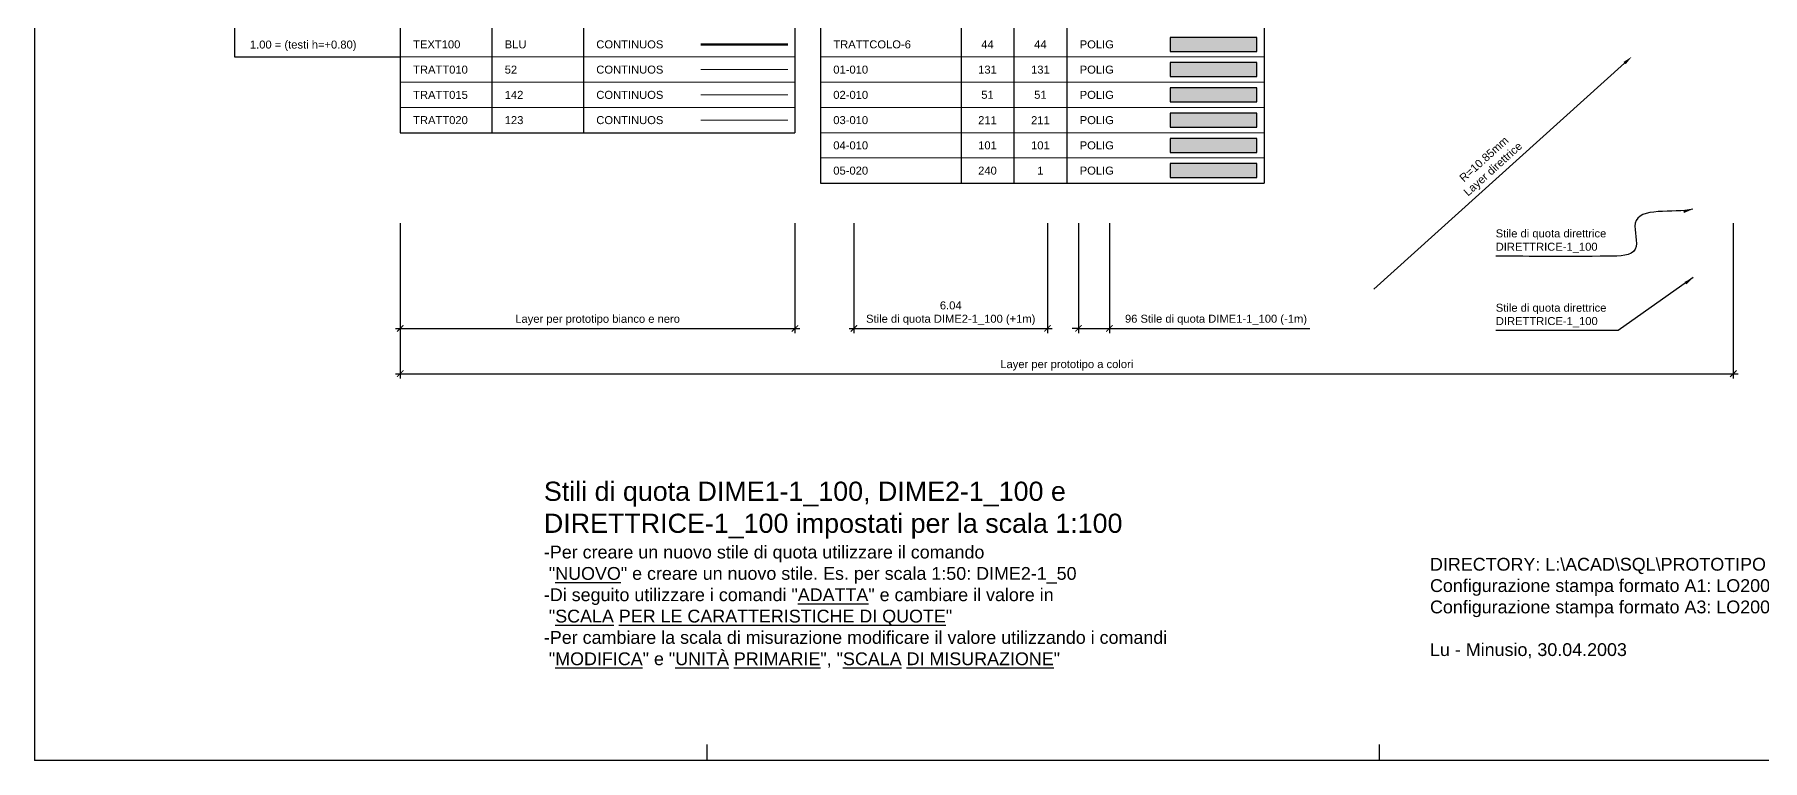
# Model space of a CAD drawing. Header units: millimetres. Extents: x -229 to 63875, y -200 to 109542.
# Drawn here: x 366 to 420, y 84.7 to 107.4 of the extents above; entities that cross this region are included whole.
import ezdxf
from ezdxf.enums import TextEntityAlignment as Align

# ---------------------------------------------------------------- set-up
doc = ezdxf.new("R2010")
doc.units = ezdxf.units.MM
for name, color, linetype, lineweight in [('01-010', 131, 'Continuous', 9), ('02-010', 51, 'Continuous', 9), ('03-010', 211, 'Continuous', 9), ('04-010', 101, 'Continuous', 9), ('05-020', 240, 'Continuous', 20), ('DIRETTRICE', 6, 'Continuous', 18), ('LINE018', 6, 'Continuous', 18), ('LINE025', 7, 'Continuous', 25), ('TEXT025', 7, 'Continuous', 25), ('TEXT100', 5, 'Continuous', 80), ('TRATT010', 52, 'Continuous', 9), ('TRATT015', 142, 'Continuous', 15), ('TRATT020', 123, 'Continuous', 20)]:
    doc.layers.add(name, color=color, linetype=linetype, lineweight=lineweight)
for name, color, linetype in [('DIME', 6, 'Continuous'), ('TEXT035', 1, 'Continuous'), ('TEXT070', 4, 'Continuous'), ('TRATTCOLO-6', 44, 'Continuous')]:
    doc.layers.add(name, color=color, linetype=linetype)
doc.styles.add('ARIAL', font='arial.ttf')
doc.dimstyles.new('DIME1-1_100', dxfattribs={"dimtxt": 0.25, "dimasz": 0.2, "dimexe": 0.15, "dimexo": 0.5, "dimgap": 0.1, "dimtad": 1, "dimdec": 0, "dimlfac": 100, "dimzin": 4, "dimdsep": 46, "dimtxsty": 'ARIAL', "dimblk1": 'ARCHTICK', "dimblk2": 'ARCHTICK', "dimsah": 1, "dimcen": 0.09, "dimdle": 0.15, "dimclrd": 6, "dimclre": 6, "dimclrt": 1, "dimaunit": 2, "dimadec": 0, "dimazin": 0, "dimtfac": 1, "dimtdec": 0, "dimtmove": 0, "dimatfit": 1, "dimldrblk": 'ARCHTICK', "dimfxl": 1, "dimtolj": 1, "dimtzin": 0, "dimarcsym": 0})
doc.dimstyles.new('DIME2-1_100', dxfattribs={"dimtxt": 0.25, "dimasz": 0.2, "dimexe": 0.15, "dimexo": 0.5, "dimgap": 0.1, "dimtad": 1, "dimzin": 0, "dimdsep": 46, "dimtxsty": 'ARIAL', "dimblk1": 'ARCHTICK', "dimblk2": 'ARCHTICK', "dimsah": 1, "dimcen": 0.09, "dimdle": 0.15, "dimclrd": 6, "dimclre": 6, "dimclrt": 1, "dimaunit": 2, "dimadec": 0, "dimazin": 0, "dimtfac": 1, "dimtmove": 0, "dimatfit": 1, "dimldrblk": 'ARCHTICK', "dimfxl": 1, "dimtolj": 1, "dimtzin": 0, "dimarcsym": 0})
doc.dimstyles.new('DIRETTRICE-1_100', dxfattribs={"dimtxt": 0.25, "dimasz": 0.3, "dimexe": 0, "dimexo": 0.5, "dimgap": 0.1, "dimtad": 1, "dimzin": 0, "dimdsep": 46, "dimtxsty": 'ARIAL', "dimcen": 0.09, "dimclrd": 6, "dimclre": 6, "dimclrt": 1, "dimaunit": 2, "dimadec": 0, "dimazin": 0, "dimtfac": 1, "dimtmove": 0, "dimatfit": 1, "dimfxl": 1, "dimtolj": 1, "dimtzin": 0, "dimarcsym": 0})

# ---------------------------------------------------------------- blocks, each defined once
blk = doc.blocks.new('_ARCHTICK')
at = {"color": 0, "linetype": 'ByBlock', "const_width": 0.15}
blk.add_lwpolyline([(-0.5, -0.5), (0.5, 0.5)], dxfattribs=at)
blk = doc.blocks.new('*D44')
at = {"layer": 'Defpoints', "color": 0, "transparency": 16777216}
for p in [(377.445, 101.978), (389.774, 101.978), (389.774, 98.195)]:
    blk.add_point(p, dxfattribs=at)
at = {"layer": 'DIME', "color": 6, "lineweight": -2, "transparency": 16777216}
for p, q in [((377.445, 101.478), (377.445, 98.045)), ((389.774, 101.478), (389.774, 98.045)), ((377.295, 98.195), (389.924, 98.195))]:
    blk.add_line(p, q, dxfattribs=at)
at = {"layer": 'DIME', "color": 6, "lineweight": -2, "transparency": 16777216, "xscale": 0.2, "yscale": 0.2, "zscale": 0.2, "rotation": 180}
blk.add_blockref('_ARCHTICK', (377.445, 98.195), dxfattribs=at)
at = {"layer": 'DIME', "color": 6, "lineweight": -2, "transparency": 16777216, "xscale": 0.2, "yscale": 0.2, "zscale": 0.2}
blk.add_blockref('_ARCHTICK', (389.774, 98.195), dxfattribs=at)
at = {"layer": 'DIME', "color": 1, "transparency": 16777216, "insert": (383.609, 98.456), "char_height": 0.25, "attachment_point": 5, "style": 'ARIAL'}
blk.add_mtext('\\A1;{\\fArial|b0|i0|c0|p32;Layer per prototipo bianco e nero}', dxfattribs=at)
blk = doc.blocks.new('*D45')
at = {"layer": 'Defpoints', "color": 0, "transparency": 16777216}
for p in [(398.633, 101.978), (399.596, 101.978), (399.596, 98.195)]:
    blk.add_point(p, dxfattribs=at)
at = {"layer": 'DIME', "color": 6, "lineweight": -2, "transparency": 16777216}
for p, q in [((398.633, 101.478), (398.633, 98.045)), ((399.596, 101.478), (399.596, 98.045)), ((398.633, 98.195), (398.433, 98.195)), ((398.633, 98.195), (399.596, 98.195)), ((399.596, 98.195), (405.856, 98.195))]:
    blk.add_line(p, q, dxfattribs=at)
at = {"layer": 'DIME', "color": 6, "lineweight": -2, "transparency": 16777216, "xscale": 0.2, "yscale": 0.2, "zscale": 0.2}
blk.add_blockref('_ARCHTICK', (398.633, 98.195), dxfattribs=at)
at = {"layer": 'DIME', "color": 6, "lineweight": -2, "transparency": 16777216, "xscale": 0.2, "yscale": 0.2, "zscale": 0.2, "rotation": 180}
blk.add_blockref('_ARCHTICK', (399.596, 98.195), dxfattribs=at)
at = {"layer": 'DIME', "color": 1, "transparency": 16777216, "insert": (402.926, 98.459), "char_height": 0.25, "attachment_point": 5, "style": 'ARIAL'}
blk.add_mtext('\\A1;96 {\\fArial|b0|i0|c0|p32;Stile di quota DIME1-1_100 (-1m)}', dxfattribs=at)
blk = doc.blocks.new('*D46')
at = {"layer": 'Defpoints', "color": 0, "transparency": 16777216}
for p in [(391.617, 101.978), (397.662, 101.978), (397.662, 98.195)]:
    blk.add_point(p, dxfattribs=at)
at = {"layer": 'DIME', "color": 6, "lineweight": -2, "transparency": 16777216}
for p, q in [((391.617, 101.478), (391.617, 98.045)), ((397.662, 101.478), (397.662, 98.045)), ((391.467, 98.195), (397.812, 98.195))]:
    blk.add_line(p, q, dxfattribs=at)
at = {"layer": 'DIME', "color": 6, "lineweight": -2, "transparency": 16777216, "xscale": 0.2, "yscale": 0.2, "zscale": 0.2, "rotation": 180}
blk.add_blockref('_ARCHTICK', (391.617, 98.195), dxfattribs=at)
at = {"layer": 'DIME', "color": 6, "lineweight": -2, "transparency": 16777216, "xscale": 0.2, "yscale": 0.2, "zscale": 0.2}
blk.add_blockref('_ARCHTICK', (397.662, 98.195), dxfattribs=at)
at = {"layer": 'DIME', "color": 1, "transparency": 16777216, "insert": (394.64, 98.667), "char_height": 0.25, "attachment_point": 5, "style": 'ARIAL'}
blk.add_mtext('\\A1;6.04 \\PStile di quota DIME2-1_100 (+1m)', dxfattribs=at)
blk = doc.blocks.new('*D47')
at = {"layer": 'Defpoints', "color": 0, "transparency": 16777216}
for p in [(415.914, 106.685), (407.857, 99.422)]:
    blk.add_point(p, dxfattribs=at)
at = {"layer": 'DIRETTRICE', "color": 6, "lineweight": -2, "transparency": 16777216}
blk.add_line((407.857, 99.422), (415.692, 106.485), dxfattribs=at)
at = {"layer": 'DIRETTRICE', "color": 6, "transparency": 16777216}
blk.add_solid([(415.658, 106.522), (415.725, 106.447), (415.914, 106.685)], dxfattribs=at)
at = {"layer": 'DIRETTRICE', "color": 1, "transparency": 16777216, "insert": (411.459, 103.303), "char_height": 0.25, "attachment_point": 5, "rotation": 42.0343, "style": 'ARIAL'}
blk.add_mtext('\\A1;R=10.85mm \\PLayer direttrice', dxfattribs=at)
blk = doc.blocks.new('*D48')
at = {"layer": 'Defpoints', "color": 0, "transparency": 16777216}
for p in [(377.445, 101.978), (419.086, 101.978), (419.086, 96.779)]:
    blk.add_point(p, dxfattribs=at)
at = {"layer": 'DIME', "color": 6, "lineweight": -2, "transparency": 16777216}
for p, q in [((377.445, 101.478), (377.445, 96.629)), ((419.086, 101.478), (419.086, 96.629)), ((377.295, 96.779), (419.236, 96.779))]:
    blk.add_line(p, q, dxfattribs=at)
at = {"layer": 'DIME', "color": 6, "lineweight": -2, "transparency": 16777216, "xscale": 0.2, "yscale": 0.2, "zscale": 0.2, "rotation": 180}
blk.add_blockref('_ARCHTICK', (377.445, 96.779), dxfattribs=at)
at = {"layer": 'DIME', "color": 6, "lineweight": -2, "transparency": 16777216, "xscale": 0.2, "yscale": 0.2, "zscale": 0.2}
blk.add_blockref('_ARCHTICK', (419.086, 96.779), dxfattribs=at)
at = {"layer": 'DIME', "color": 1, "transparency": 16777216, "insert": (398.265, 97.041), "char_height": 0.25, "attachment_point": 5, "style": 'ARIAL'}
blk.add_mtext('\\A1;{\\fArial|b0|i0|c0|p32;Layer per prototipo a colori}', dxfattribs=at)

msp = doc.modelspace()

# ---------------------------------------------------------------- hatches: boundary and pattern name
at = {"layer": '01-010'}
msp.add_hatch(color=256, dxfattribs=at).paths.add_polyline_path([(401.49061, 106.50009), (401.49061, 106.06214), (404.20661, 106.06214), (404.20661, 106.50009)])
at = {"layer": '02-010'}
msp.add_hatch(color=256, dxfattribs=at).paths.add_polyline_path([(401.49061, 105.71107), (401.49061, 105.27312), (404.20661, 105.27312), (404.20661, 105.71107)])
at = {"layer": '03-010'}
msp.add_hatch(color=256, dxfattribs=at).paths.add_polyline_path([(401.49061, 104.92205), (401.49061, 104.48411), (404.20661, 104.48411), (404.20661, 104.92205)])
at = {"layer": '04-010'}
msp.add_hatch(color=256, dxfattribs=at).paths.add_polyline_path([(401.49061, 104.13304), (401.49061, 103.69509), (404.20661, 103.69509), (404.20661, 104.13304)])
at = {"layer": '05-020'}
msp.add_hatch(color=256, dxfattribs=at).paths.add_polyline_path([(401.49061, 103.34402), (401.49061, 102.90607), (404.20661, 102.90607), (404.20661, 103.34402)])
at = {"layer": 'TRATTCOLO-6'}
msp.add_hatch(color=256, dxfattribs=at).paths.add_polyline_path([(401.49061, 107.2891), (401.49061, 106.85116), (404.20661, 106.85116), (404.20661, 107.2891)])

# ---------------------------------------------------------------- linework, layer by layer
at = {"layer": 'LINE018'}
for p, q in [((377.44459, 106.67585), (389.77424, 106.67585)), ((390.56928, 106.67585), (404.43023, 106.67585)), ((390.56928, 106.67585), (404.43023, 106.67585)), ((377.44459, 105.88684), (389.77424, 105.88684)), ((390.56928, 105.88684), (404.43023, 105.88684)), ((390.56928, 105.88684), (404.43023, 105.88684)), ((377.44459, 105.09782), (389.77424, 105.09782)), ((390.56928, 105.09782), (404.43023, 105.09782)), ((390.56928, 105.09782), (404.43023, 105.09782)), ((390.56928, 104.3088), (404.43023, 104.3088)), ((390.56928, 104.3088), (404.43023, 104.3088)), ((390.56928, 103.51979), (404.43023, 103.51979))]:
    msp.add_line(p, q, dxfattribs=at)
at = {"layer": 'LINE025'}
for p, q in [((366.02026, 144.09276), (366.02026, 84.69276)), ((380.30521, 128.76831), (380.30521, 104.3088)), ((383.16583, 128.76831), (383.16583, 104.3088)), ((389.77424, 128.76831), (389.77424, 104.3088)), ((390.56928, 128.76831), (390.56928, 106.67585)), ((394.9612, 128.76831), (394.9612, 106.67585)), ((398.26718, 128.76831), (398.26718, 106.67585)), ((404.43023, 128.76831), (404.43023, 102.73077)), ((396.61419, 128.32747), (396.61419, 106.67585)), ((372.2633, 111.40995), (372.2633, 106.67585)), ((377.44459, 111.40995), (377.44459, 106.67585)), ((372.2633, 106.67585), (377.44459, 106.67585)), ((377.44459, 106.67585), (377.44459, 104.3088)), ((390.56928, 106.67585), (390.56928, 102.73077)), ((394.9612, 106.67585), (394.9612, 102.73077)), ((396.61419, 106.67585), (396.61419, 102.73077)), ((398.26718, 106.67585), (398.26718, 102.73077)), ((377.44459, 104.3088), (389.77424, 104.3088)), ((390.56928, 102.73077), (404.43023, 102.73077)), ((387.02026, 85.19276), (387.02026, 84.69276)), ((408.02026, 85.19276), (408.02026, 84.69276)), ((429.02026, 84.69276), (366.02026, 84.69276))]:
    msp.add_line(p, q, dxfattribs=at)
at = {"layer": 'LINE025', "flags": 128}
for points in [[(401.49021, 106.85139), (404.20621, 106.85139), (404.20621, 107.28933), (401.49021, 107.28933)], [(401.49021, 106.06237), (404.20621, 106.06237), (404.20621, 106.50032), (401.49021, 106.50032)], [(401.49021, 105.27335), (404.20621, 105.27335), (404.20621, 105.7113), (401.49021, 105.7113)], [(401.49021, 104.48434), (404.20621, 104.48434), (404.20621, 104.92228), (401.49021, 104.92228)], [(401.49021, 103.69532), (404.20621, 103.69532), (404.20621, 104.13327), (401.49021, 104.13327)], [(401.49021, 102.9063), (404.20621, 102.9063), (404.20621, 103.34425), (401.49021, 103.34425)]]:
    msp.add_lwpolyline(points, close=True, dxfattribs=at)
at = {"layer": 'TEXT100'}
msp.add_line((386.83422, 107.07036), (389.55022, 107.07036), dxfattribs=at)
at = {"layer": 'TRATT010'}
msp.add_line((386.83422, 106.28134), (389.55022, 106.28134), dxfattribs=at)
at = {"layer": 'TRATT015'}
msp.add_line((386.83422, 105.49233), (389.55022, 105.49233), dxfattribs=at)
at = {"layer": 'TRATT020'}
msp.add_line((386.83422, 104.70331), (389.55022, 104.70331), dxfattribs=at)

# ---------------------------------------------------------------- texts
at = {"layer": 'DIRETTRICE', "color": 1, "char_height": 0.25, "attachment_point": 7, "style": 'ARIAL'}
for insert in [(411.66332, 100.54933), (411.66737, 98.22637)]:
    msp.add_mtext('Stile di quota direttrice\\PDIRETTRICE-1_100', dxfattribs=dict(at, insert=insert))
at = {"layer": 'TEXT025', "style": 'ARIAL'}
msp.add_text('1.00 = (testi h=+0.80)', height=0.25, dxfattribs=at).set_placement((376.07684, 106.93901), align=Align.RIGHT)
for s, p in [('TEXT100', (377.8466, 107.07036)), ('BLU', (380.70722, 107.07036)), ('CONTINUOS', (383.56783, 107.07036)), ('TRATTCOLO-6', (390.97129, 107.07036)), ('POLIG', (398.66919, 107.07036)), ('TRATT010', (377.8466, 106.28134)), ('52', (380.70722, 106.28134)), ('CONTINUOS', (383.56783, 106.28134)), ('01-010', (390.97129, 106.28134)), ('POLIG', (398.66919, 106.28134)), ('TRATT015', (377.8466, 105.49233)), ('142', (380.70722, 105.49233)), ('CONTINUOS', (383.56783, 105.49233)), ('02-010', (390.97129, 105.49233)), ('POLIG', (398.66919, 105.49233)), ('TRATT020', (377.8466, 104.70331)), ('123', (380.70722, 104.70331)), ('CONTINUOS', (383.56783, 104.70331)), ('03-010', (390.97129, 104.70331)), ('POLIG', (398.66919, 104.70331)), ('04-010', (390.97129, 103.91429)), ('POLIG', (398.66919, 103.91429)), ('05-020', (390.97129, 103.12528)), ('POLIG', (398.66919, 103.12528))]:
    msp.add_text(s, height=0.25, dxfattribs=at).set_placement(p, align=Align.MIDDLE_LEFT)
for s, p in [('44', (395.7877, 107.07036)), ('44', (397.44069, 107.07036)), ('131', (395.7877, 106.28134)), ('131', (397.44069, 106.28134)), ('51', (395.7877, 105.49233)), ('51', (397.44069, 105.49233)), ('211', (395.7877, 104.70331)), ('211', (397.44069, 104.70331)), ('101', (395.7877, 103.91429)), ('101', (397.44069, 103.91429)), ('240', (395.7877, 103.12528)), ('1', (397.44069, 103.12528))]:
    msp.add_text(s, height=0.25, dxfattribs=at).set_placement(p, align=Align.MIDDLE)
at = {"layer": 'TEXT035', "insert": (409.61135, 91.02353), "char_height": 0.4, "attachment_point": 1, "style": 'ARIAL'}
msp.add_mtext('DIRECTORY: L:\\\\ACAD\\\\SQL\\\\PROTOTIPO LOMBARDI 2004 ARIAL.dwg\\PConfigurazione stampa formato A1: LO2004-A1.CTB\\PConfigurazione stampa formato A3: LO2004-A3.CTB \\P\\PLu - Minusio, 30.04.2003', dxfattribs=at)
at = {"layer": 'TEXT070', "insert": (381.93111, 93.40487), "char_height": 0.6, "attachment_point": 1, "style": 'ARIAL'}
msp.add_mtext('Stili di quota DIME1-1_100, DIME2-1_100 e\\PDIRETTRICE-1_100 impostati per la scala 1:100\\P{\\H0.6667x;\\C3;-Per creare un nuovo stile di quota utilizzare il comando\\P "\\LNUOVO\\l" e creare un nuovo stile. Es. per scala 1:50: DIME2-1_50\\P-Di seguito utilizzare i comandi "\\LADATTA\\l" e cambiare il valore in\\P "\\LSCALA PER LE CARATTERISTICHE DI QUOTE\\l"\\P-Per cambiare la scala di misurazione modificare il valore utilizzando i comandi\\P "\\LMODIFICA\\l" e "\\LUNITÀ PRIMARIE\\l", "\\LSCALA DI MISURAZIONE\\l"}', dxfattribs=at)

# ---------------------------------------------------------------- dimensions: what is measured, and where the dimension line sits
at = {"layer": 'DIME'}
for base, p1, p2, text, dimstyle, picture, middle in [((389.77424, 98.19465), (377.44459, 101.97837), (389.77424, 101.97837), '{\\fArial|b0|i0|c0|p32;Layer per prototipo bianco e nero}', 'DIME2-1_100', '*D44', (383.60942, 98.4564)), ((419.08622, 96.77924), (377.44459, 101.97837), (419.08622, 101.97837), '{\\fArial|b0|i0|c0|p32;Layer per prototipo a colori}', 'DIME2-1_100', '*D48', (398.26541, 97.04099)), ((397.66227, 98.19465), (391.61736, 101.97837), (397.66227, 101.97837), '<> \\PStile di quota DIME2-1_100 (+1m)', 'DIME2-1_100', '*D46', (394.63981, 98.66738)), ((399.59568, 98.19465), (398.63274, 101.97837), (399.59568, 101.97837), '<> {\\fArial|b0|i0|c0|p32;Stile di quota DIME1-1_100 (-1m)}', 'DIME1-1_100', '*D45', (402.926, 98.45853))]:
    dim = msp.add_linear_dim(base=base, p1=p1, p2=p2, text=text, dimstyle=dimstyle, dxfattribs=at)
    dim.commit()
    dim.dimension.update_dxf_attribs({"geometry": picture, "text_midpoint": middle})
at = {"layer": 'DIRETTRICE'}
dim = msp.add_radius_dim(center=(407.8574, 99.42216), mpoint=(415.91435, 106.68541), text='<>m \\PLayer direttrice', dimstyle='DIRETTRICE-1_100', override={"dimpost": 'R=<>m'}, dxfattribs=at)
dim.commit()
dim.dimension.update_dxf_attribs({"geometry": '*D47', "text_midpoint": (411.45937, 103.30288)})

# ---------------------------------------------------------------- leaders
at = {"layer": 'DIRETTRICE', "path_type": 1, "annotation_type": 0, "has_hookline": 1, "hookline_direction": 1, "text_width": 3.42531}
msp.add_leader([(417.82318, 101.91931), (416.02234, 101.47811), (416.02234, 100.67011), (415.18862, 100.44933)], dimstyle='DIRETTRICE-1_100', override={"dimgap": 0.1, "dimtad": 1}, dxfattribs=at)
at = {"layer": 'DIRETTRICE', "color": 6, "annotation_type": 0, "has_hookline": 1, "hookline_direction": 1, "text_width": 3.42531}
msp.add_leader([(417.83568, 99.78297), (415.49267, 98.12637), (415.19267, 98.12637)], dimstyle='DIRETTRICE-1_100', dxfattribs=at)

doc.saveas('drawing.dxf')
